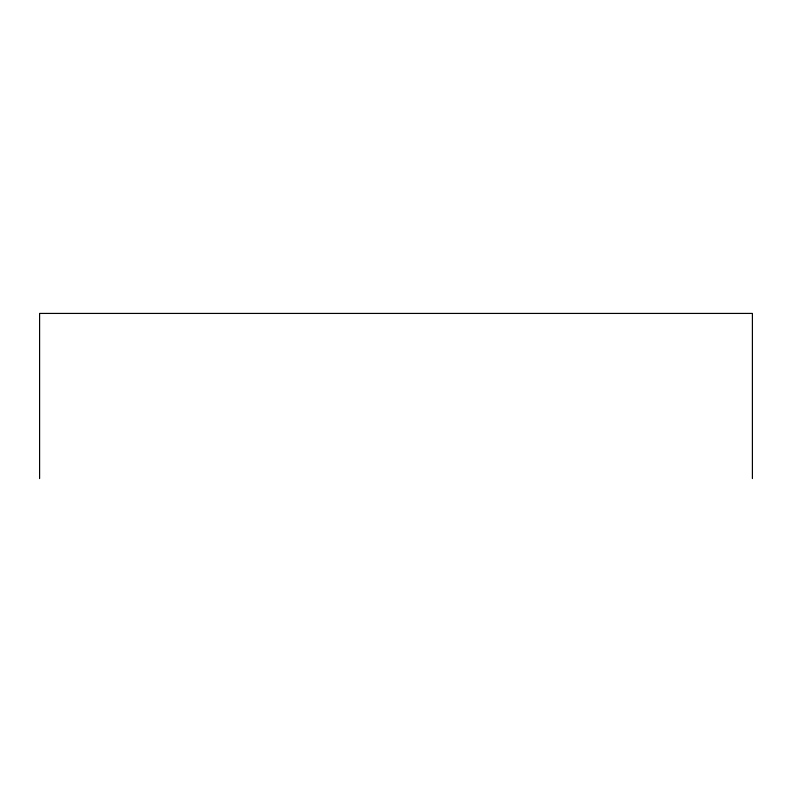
<?xml version="1.0" encoding="UTF-8"?>
<svg xmlns="http://www.w3.org/2000/svg" width="792" height="792" viewBox="0 0 792 792"><rect width="100%" height="100%" fill="white"/><g stroke="black" fill="none" stroke-linecap="round" stroke-linejoin="round"><path stroke-width="1.19" d="M752.4 478.576L752.4 313.424L39.6 313.424L39.6 478.576"/></g></svg>
